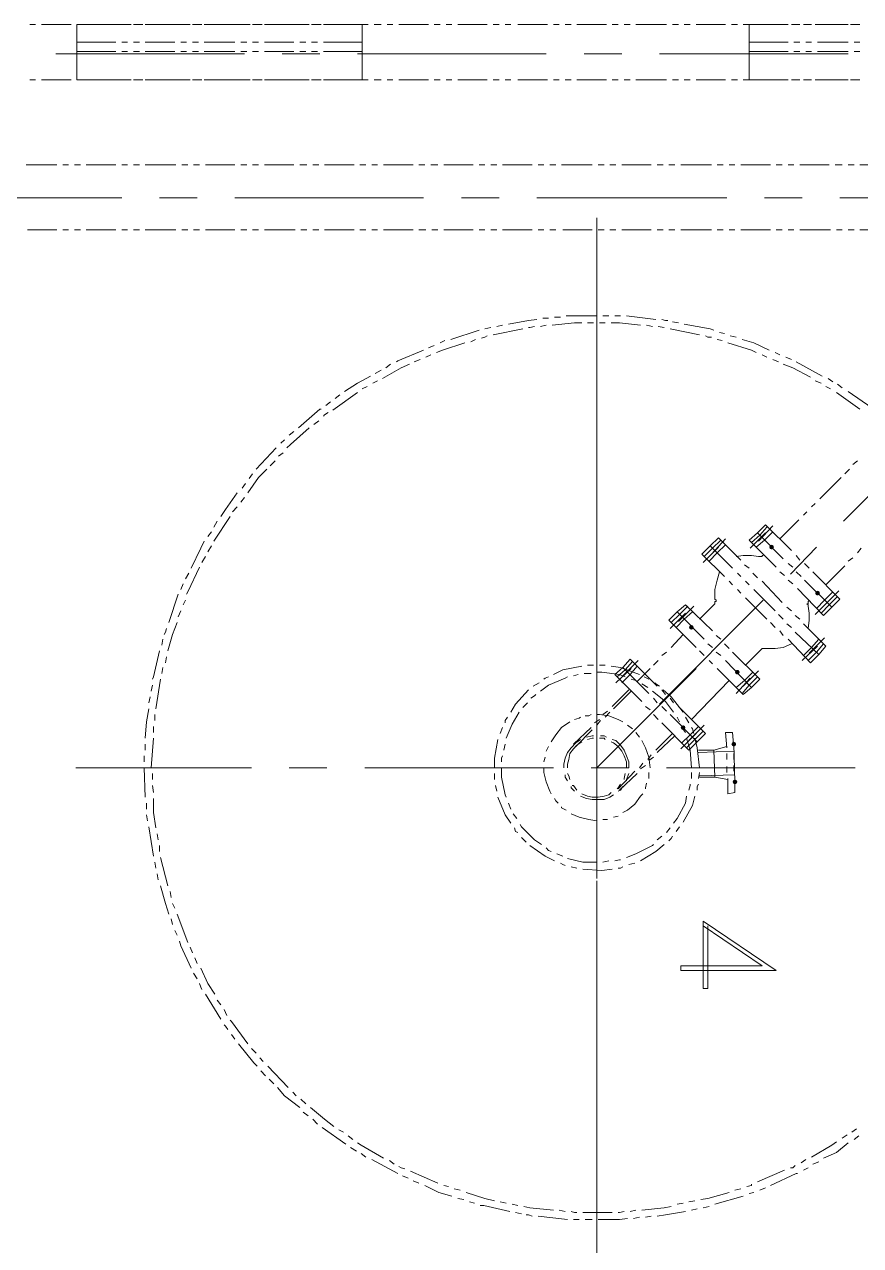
# Model space of a CAD drawing. Header units: millimetres. Extents: x 29 to 95071, y 20 to 67221.
# Drawn here: x 50623 to 54137, y 47176 to 52306 of the extents above; entities that cross this region are included whole.
import ezdxf

# ---------------------------------------------------------------- set-up
doc = ezdxf.new("R2010")
doc.units = ezdxf.units.MM

msp = doc.modelspace()

# ---------------------------------------------------------------- hatches: boundary and pattern name
h = msp.add_hatch(color=7)
h.dxf.hatch_style = 2
h.paths.add_polyline_path([(53763, 50100.7), (53756, 50103.6), (53753.1, 50110.6), (53756, 50117.6), (53763, 50120.5), (53770, 50117.6), (53772.9, 50110.6), (53770, 50103.6)])
h = msp.add_hatch(color=7)
h.dxf.hatch_style = 2
h.paths.add_polyline_path([(53956.3, 49907.4), (53949.3, 49910.3), (53946.4, 49917.3), (53949.3, 49924.3), (53956.3, 49927.2), (53963.3, 49924.3), (53966.2, 49917.3), (53963.3, 49910.3)])
h = msp.add_hatch(color=7)
h.dxf.hatch_style = 2
h.paths.add_polyline_path([(53425.9, 49763.6), (53418.9, 49766.5), (53416, 49773.5), (53418.9, 49780.5), (53425.9, 49783.4), (53432.9, 49780.5), (53435.8, 49773.5), (53432.9, 49766.5)])
h = msp.add_hatch(color=7)
h.dxf.hatch_style = 2
h.paths.add_polyline_path([(53619.2, 49575.3), (53612.2, 49578.2), (53609.3, 49585.2), (53612.2, 49592.2), (53619.2, 49595.1), (53626.2, 49592.2), (53629.2, 49585.2), (53626.2, 49578.2)])
h = msp.add_hatch(color=7)
h.dxf.hatch_style = 2
h.paths.add_polyline_path([(53391.2, 49342.3), (53384.2, 49345.2), (53381.3, 49352.2), (53384.2, 49359.2), (53391.2, 49362.1), (53398.2, 49359.2), (53401.1, 49352.2), (53398.2, 49345.2)])
h = msp.add_hatch(color=7)
h.dxf.hatch_style = 2
h.paths.add_polyline_path([(53604.4, 49272.9), (53597.4, 49275.8), (53594.5, 49282.8), (53597.4, 49289.8), (53604.4, 49292.7), (53611.4, 49289.8), (53614.3, 49282.8), (53611.4, 49275.8)])
h = msp.add_hatch(color=7)
h.dxf.hatch_style = 2
h.paths.add_polyline_path([(53609.3, 49114.3), (53602.3, 49117.2), (53599.4, 49124.2), (53602.3, 49131.2), (53609.3, 49134.1), (53616.3, 49131.2), (53619.2, 49124.2), (53616.3, 49117.2)])

# ---------------------------------------------------------------- linework, layer by layer
at = {"color": 7, "lineweight": 0}
for points in [[(50645.3, 52306.3), (50670.1, 52306.3)], [(50694.9, 52306.3), (50818.8, 52306.3)], [(50843.6, 52306.3), (50868.4, 52306.3)], [(51007.1, 52306.3), (50843.6, 52306.3)], [(50843.6, 52306.3), (50843.6, 52073.4)], [(50893.1, 52306.3), (50917.9, 52306.3)], [(50942.7, 52306.3), (51071.6, 52306.3)], [(51056.7, 52306.3), (51031.9, 52306.3)], [(51106.3, 52306.3), (51081.5, 52306.3)], [(51096.4, 52306.3), (51121.1, 52306.3)], [(51255, 52306.3), (51131.1, 52306.3)], [(51145.9, 52306.3), (51170.7, 52306.3)], [(51195.5, 52306.3), (51319.4, 52306.3)], [(51304.5, 52306.3), (51279.7, 52306.3)], [(51354.1, 52306.3), (51329.3, 52306.3)], [(51344.2, 52306.3), (51369, 52306.3)], [(51507.7, 52306.3), (51378.9, 52306.3)], [(51393.7, 52306.3), (51418.5, 52306.3)], [(51443.3, 52306.3), (51572.2, 52306.3)], [(51557.3, 52306.3), (51532.5, 52306.3)], [(51606.9, 52306.3), (51582.1, 52306.3)], [(51597, 52306.3), (51621.8, 52306.3)], [(51755.6, 52306.3), (51631.7, 52306.3)], [(51646.5, 52306.3), (51671.3, 52306.3)], [(51696.1, 52306.3), (51820, 52306.3)], [(51805.1, 52306.3), (51780.4, 52306.3)], [(51854.7, 52306.3), (51829.9, 52306.3)], [(51844.8, 52306.3), (51869.6, 52306.3)], [(52043.1, 52306.3), (51879.5, 52306.3)], [(51894.4, 52306.3), (51919.1, 52306.3)], [(51943.9, 52306.3), (52067.8, 52306.3)], [(52043.1, 52306.3), (52043.1, 52073.4)], [(52092.6, 52306.3), (52122.4, 52306.3)], [(52147.1, 52306.3), (52171.9, 52306.3)], [(52196.7, 52306.3), (52320.6, 52306.3)], [(52345.4, 52306.3), (52370.2, 52306.3)], [(52395, 52306.3), (52419.8, 52306.3)], [(52444.5, 52306.3), (52568.4, 52306.3)], [(52593.2, 52306.3), (52618, 52306.3)], [(52642.8, 52306.3), (52667.6, 52306.3)], [(52697.3, 52306.3), (52821.2, 52306.3)], [(52846, 52306.3), (52870.8, 52306.3)], [(52895.6, 52306.3), (52920.4, 52306.3)], [(52945.1, 52306.3), (53069.1, 52306.3)], [(53093.8, 52306.3), (53118.6, 52306.3)], [(53143.4, 52306.3), (53168.2, 52306.3)], [(53193, 52306.3), (53321.8, 52306.3)], [(53346.6, 52306.3), (53371.4, 52306.3)], [(53396.2, 52306.3), (53421, 52306.3)], [(53445.8, 52306.3), (53569.7, 52306.3)], [(53594.5, 52306.3), (53619.2, 52306.3)], [(53644, 52306.3), (53668.8, 52306.3)], [(53832.4, 52306.3), (53668.8, 52306.3)], [(53668.8, 52306.3), (53668.8, 52073.4)], [(53693.6, 52306.3), (53822.5, 52306.3)], [(53847.2, 52306.3), (53872, 52306.3)], [(53881.9, 52306.3), (53857.2, 52306.3)], [(53896.8, 52306.3), (53921.6, 52306.3)], [(53931.5, 52306.3), (53906.7, 52306.3)], [(53946.4, 52306.3), (54070.3, 52306.3)], [(54085.2, 52306.3), (53956.3, 52306.3)], [(54095.1, 52306.3), (54119.8, 52306.3)], [(54134.7, 52306.3), (54109.9, 52306.3)], [(51007.1, 52232), (50843.6, 52232)], [(51056.7, 52232), (51031.9, 52232)], [(51106.3, 52232), (51081.5, 52232)], [(51255, 52232), (51131.1, 52232)], [(51304.5, 52232), (51279.7, 52232)], [(51354.1, 52232), (51329.3, 52232)], [(51507.7, 52232), (51378.9, 52232)], [(51557.3, 52232), (51532.5, 52232)], [(51606.9, 52232), (51582.1, 52232)], [(51755.6, 52232), (51631.7, 52232)], [(51805.1, 52232), (51780.4, 52232)], [(51854.7, 52232), (51829.9, 52232)], [(52043.1, 52232), (51879.5, 52232)], [(53832.4, 52232), (53668.8, 52232)], [(53881.9, 52232), (53857.2, 52232)], [(53931.5, 52232), (53906.7, 52232)], [(54085.2, 52232), (53956.3, 52232)], [(54134.7, 52232), (54109.9, 52232)], [(50754.4, 52182.4), (51547.4, 52182.4)], [(51007.1, 52192.3), (50843.6, 52192.3)], [(51056.7, 52192.3), (51031.9, 52192.3)], [(51106.3, 52192.3), (51081.5, 52192.3)], [(51255, 52192.3), (51131.1, 52192.3)], [(51304.5, 52192.3), (51279.7, 52192.3)], [(51354.1, 52192.3), (51329.3, 52192.3)], [(51507.7, 52192.3), (51378.9, 52192.3)], [(51557.3, 52192.3), (51532.5, 52192.3)], [(51606.9, 52192.3), (51582.1, 52192.3)], [(51755.6, 52192.3), (51631.7, 52192.3)], [(51706, 52182.4), (51864.6, 52182.4)], [(51805.1, 52192.3), (51780.4, 52192.3)], [(51854.7, 52192.3), (51829.9, 52192.3)], [(52043.1, 52192.3), (51879.5, 52192.3)], [(52023.2, 52182.4), (52816.3, 52182.4)], [(52974.9, 52182.4), (53133.5, 52182.4)], [(53292.1, 52182.4), (54085.2, 52182.4)], [(53832.4, 52192.3), (53668.8, 52192.3)], [(53881.9, 52192.3), (53857.2, 52192.3)], [(53931.5, 52192.3), (53906.7, 52192.3)], [(54085.2, 52192.3), (53956.3, 52192.3)], [(54134.7, 52192.3), (54109.9, 52192.3)], [(50645.3, 52073.4), (50670.1, 52073.4)], [(50694.9, 52073.4), (50818.8, 52073.4)], [(50843.6, 52073.4), (50868.4, 52073.4)], [(51007.1, 52073.4), (50843.6, 52073.4)], [(50893.1, 52073.4), (50917.9, 52073.4)], [(50942.7, 52073.4), (51071.6, 52073.4)], [(51056.7, 52073.4), (51031.9, 52073.4)], [(51106.3, 52073.4), (51081.5, 52073.4)], [(51096.4, 52073.4), (51121.1, 52073.4)], [(51255, 52073.4), (51131.1, 52073.4)], [(51145.9, 52073.4), (51170.7, 52073.4)], [(51195.5, 52073.4), (51319.4, 52073.4)], [(51304.5, 52073.4), (51279.7, 52073.4)], [(51354.1, 52073.4), (51329.3, 52073.4)], [(51344.2, 52073.4), (51369, 52073.4)], [(51507.7, 52073.4), (51378.9, 52073.4)], [(51393.7, 52073.4), (51418.5, 52073.4)], [(51443.3, 52073.4), (51572.2, 52073.4)], [(51557.3, 52073.4), (51532.5, 52073.4)], [(51606.9, 52073.4), (51582.1, 52073.4)], [(51597, 52073.4), (51621.8, 52073.4)], [(51755.6, 52073.4), (51631.7, 52073.4)], [(51646.5, 52073.4), (51671.3, 52073.4)], [(51696.1, 52073.4), (51820, 52073.4)], [(51805.1, 52073.4), (51780.4, 52073.4)], [(51854.7, 52073.4), (51829.9, 52073.4)], [(51844.8, 52073.4), (51869.6, 52073.4)], [(52043.1, 52073.4), (51879.5, 52073.4)], [(51894.4, 52073.4), (51919.1, 52073.4)], [(51943.9, 52073.4), (52067.8, 52073.4)], [(52092.6, 52073.4), (52122.4, 52073.4)], [(52147.1, 52073.4), (52171.9, 52073.4)], [(52196.7, 52073.4), (52320.6, 52073.4)], [(52345.4, 52073.4), (52370.2, 52073.4)], [(52395, 52073.4), (52419.8, 52073.4)], [(52444.5, 52073.4), (52568.4, 52073.4)], [(52593.2, 52073.4), (52618, 52073.4)], [(52642.8, 52073.4), (52667.6, 52073.4)], [(52697.3, 52073.4), (52821.2, 52073.4)], [(52846, 52073.4), (52870.8, 52073.4)], [(52895.6, 52073.4), (52920.4, 52073.4)], [(52945.1, 52073.4), (53069.1, 52073.4)], [(53093.8, 52073.4), (53118.6, 52073.4)], [(53143.4, 52073.4), (53168.2, 52073.4)], [(53193, 52073.4), (53321.8, 52073.4)], [(53346.6, 52073.4), (53371.4, 52073.4)], [(53396.2, 52073.4), (53421, 52073.4)], [(53445.8, 52073.4), (53569.7, 52073.4)], [(53594.5, 52073.4), (53619.2, 52073.4)], [(53644, 52073.4), (53668.8, 52073.4)], [(53832.4, 52073.4), (53668.8, 52073.4)], [(53693.6, 52073.4), (53822.5, 52073.4)], [(53847.2, 52073.4), (53872, 52073.4)], [(53881.9, 52073.4), (53857.2, 52073.4)], [(53896.8, 52073.4), (53921.6, 52073.4)], [(53931.5, 52073.4), (53906.7, 52073.4)], [(53946.4, 52073.4), (54070.3, 52073.4)], [(54085.2, 52073.4), (53956.3, 52073.4)], [(54095.1, 52073.4), (54119.8, 52073.4)], [(54134.7, 52073.4), (54109.9, 52073.4)], [(50630.4, 51716.5), (50759.3, 51716.5)], [(50784.1, 51716.5), (50808.9, 51716.5)], [(50833.7, 51716.5), (50858.4, 51716.5)], [(50883.2, 51716.5), (51007.1, 51716.5)], [(51031.9, 51716.5), (51056.7, 51716.5)], [(51081.5, 51716.5), (51106.3, 51716.5)], [(51131.1, 51716.5), (51259.9, 51716.5)], [(51284.7, 51716.5), (51309.5, 51716.5)], [(51334.3, 51716.5), (51359.1, 51716.5)], [(51383.8, 51716.5), (51507.7, 51716.5)], [(51532.5, 51716.5), (51557.3, 51716.5)], [(51582.1, 51716.5), (51606.9, 51716.5)], [(51631.7, 51716.5), (51755.6, 51716.5)], [(51780.4, 51716.5), (51810.1, 51716.5)], [(51834.9, 51716.5), (51859.7, 51716.5)], [(51884.4, 51716.5), (52008.4, 51716.5)], [(52033.1, 51716.5), (52057.9, 51716.5)], [(52082.7, 51716.5), (52107.5, 51716.5)], [(52132.3, 51716.5), (52256.2, 51716.5)], [(52281, 51716.5), (52305.8, 51716.5)], [(52330.5, 51716.5), (52360.3, 51716.5)], [(52385.1, 51716.5), (52509, 51716.5)], [(52533.8, 51716.5), (52558.5, 51716.5)], [(52583.3, 51716.5), (52608.1, 51716.5)], [(52632.9, 51716.5), (52756.8, 51716.5)], [(52781.6, 51716.5), (52806.4, 51716.5)], [(52831.1, 51716.5), (52855.9, 51716.5)], [(52880.7, 51716.5), (53009.6, 51716.5)], [(53034.4, 51716.5), (53059.1, 51716.5)], [(53083.9, 51716.5), (53108.7, 51716.5)], [(53133.5, 51716.5), (53257.4, 51716.5)], [(53282.2, 51716.5), (53307, 51716.5)], [(53331.8, 51716.5), (53356.5, 51716.5)], [(53381.3, 51716.5), (53510.2, 51716.5)], [(53535, 51716.5), (53559.8, 51716.5)], [(53584.5, 51716.5), (53609.3, 51716.5)], [(53634.1, 51716.5), (53758, 51716.5)], [(53782.8, 51716.5), (53807.6, 51716.5)], [(53832.4, 51716.5), (53857.2, 51716.5)], [(53881.9, 51716.5), (54005.8, 51716.5)], [(54030.6, 51716.5), (54060.4, 51716.5)], [(54085.2, 51716.5), (54109.9, 51716.5)], [(54134.7, 51716.5), (54258.6, 51716.5)], [(50407.4, 51577.7), (51031.9, 51577.7)], [(51190.5, 51577.7), (51349.1, 51577.7)], [(51507.7, 51577.7), (52300.8, 51577.7)], [(52459.4, 51577.7), (52618, 51577.7)], [(52776.6, 51577.7), (53574.6, 51577.7)], [(53733.2, 51577.7), (53891.8, 51577.7)], [(54050.5, 51577.7), (54843.5, 51577.7)], [(53029.4, 51493.5), (53029.4, 49659.5)], [(50635.4, 51443.9), (50759.3, 51443.9)], [(50784.1, 51443.9), (50808.9, 51443.9)], [(50833.7, 51443.9), (50858.4, 51443.9)], [(50883.2, 51443.9), (51007.1, 51443.9)], [(51031.9, 51443.9), (51056.7, 51443.9)], [(51081.5, 51443.9), (51106.3, 51443.9)], [(51131.1, 51443.9), (51259.9, 51443.9)], [(51284.7, 51443.9), (51309.5, 51443.9)], [(51334.3, 51443.9), (51359.1, 51443.9)], [(51383.8, 51443.9), (51507.7, 51443.9)], [(51532.5, 51443.9), (51557.3, 51443.9)], [(51582.1, 51443.9), (51606.9, 51443.9)], [(51631.7, 51443.9), (51760.5, 51443.9)], [(51785.3, 51443.9), (51810.1, 51443.9)], [(51834.9, 51443.9), (51859.7, 51443.9)], [(51884.4, 51443.9), (52008.4, 51443.9)], [(52033.1, 51443.9), (52057.9, 51443.9)], [(52082.7, 51443.9), (52107.5, 51443.9)], [(52132.3, 51443.9), (52256.2, 51443.9)], [(52281, 51443.9), (52310.7, 51443.9)], [(52335.5, 51443.9), (52360.3, 51443.9)], [(52385.1, 51443.9), (52509, 51443.9)], [(52533.8, 51443.9), (52558.5, 51443.9)], [(52583.3, 51443.9), (52608.1, 51443.9)], [(52632.9, 51443.9), (52756.8, 51443.9)], [(52781.6, 51443.9), (52806.4, 51443.9)], [(52831.1, 51443.9), (52855.9, 51443.9)], [(52885.7, 51443.9), (53009.6, 51443.9)], [(53034.4, 51443.9), (53059.1, 51443.9)], [(53083.9, 51443.9), (53108.7, 51443.9)], [(53133.5, 51443.9), (53257.4, 51443.9)], [(53282.2, 51443.9), (53307, 51443.9)], [(53331.8, 51443.9), (53356.5, 51443.9)], [(53381.3, 51443.9), (53510.2, 51443.9)], [(53535, 51443.9), (53559.8, 51443.9)], [(53584.5, 51443.9), (53609.3, 51443.9)], [(53634.1, 51443.9), (53758, 51443.9)], [(53782.8, 51443.9), (53807.6, 51443.9)], [(53832.4, 51443.9), (53857.2, 51443.9)], [(53881.9, 51443.9), (54010.8, 51443.9)], [(54035.6, 51443.9), (54060.4, 51443.9)], [(54085.2, 51443.9), (54109.9, 51443.9)], [(54134.7, 51443.9), (54258.6, 51443.9)], [(53029.4, 48717.8), (53029.4, 51399.3)], [(52776.6, 51067.2), (52741.9, 51062.2), (52657.7, 51047.4)], [(52826.2, 51072.1), (52801.4, 51072.1)], [(52965, 51052.3), (52935.2, 51052.3), (52841.1, 51042.4)], [(52875.8, 51077.1), (52851, 51077.1)], [(53029.4, 51082.1), (52930.3, 51082.1), (52900.5, 51082.1)], [(53014.5, 51052.3), (52989.8, 51052.3)], [(53064.1, 51052.3), (53039.3, 51052.3)], [(53079, 51082.1), (53054.2, 51082.1)], [(53212.8, 51042.4), (53123.6, 51052.3), (53088.9, 51052.3)], [(53128.5, 51082.1), (53123.6, 51082.1), (53103.8, 51082.1)], [(53277.2, 51067.2), (53153.3, 51082.1)], [(53326.8, 51062.2), (53316.9, 51062.2), (53302, 51067.2)], [(53371.4, 51052.3), (53346.6, 51057.3)], [(53520.1, 51022.6), (53505.2, 51027.5), (53396.2, 51047.4)], [(52533.8, 51022.6), (52414.8, 50982.9)], [(52568.4, 50997.8), (52558.5, 50992.8), (52543.7, 50987.9)], [(52583.3, 51032.5), (52558.5, 51027.5)], [(52717.1, 51027.5), (52593.2, 51002.8)], [(52632.9, 51042.4), (52608.1, 51037.4)], [(52766.7, 51037.4), (52746.9, 51032.5), (52741.9, 51032.5)], [(52816.3, 51042.4), (52791.5, 51037.4)], [(53262.4, 51037.4), (53237.6, 51042.4)], [(53311.9, 51032.5), (53287.1, 51037.4)], [(53460.6, 51002.8), (53336.7, 51027.5)], [(53510.2, 50992.8), (53495.3, 50992.8), (53485.4, 50997.8)], [(53564.7, 51007.7), (53544.9, 51012.7)], [(53614.3, 50992.8), (53589.5, 50997.8)], [(52345.4, 50958.1), (52320.6, 50948.2)], [(52474.3, 50968.1), (52380.1, 50938.3), (52355.3, 50928.4)], [(52390, 50978), (52370.2, 50968.1)], [(52518.9, 50982.9), (52499.1, 50973)], [(53554.8, 50978), (53535, 50982.9)], [(53698.5, 50928.4), (53678.7, 50938.3), (53579.6, 50968.1)], [(53753.1, 50938.3), (53688.6, 50968.1), (53639.1, 50982.9)], [(52300.8, 50938.3), (52191.8, 50893.7), (52186.8, 50888.8)], [(52285.9, 50898.7), (52261.1, 50888.8)], [(52330.5, 50918.5), (52310.7, 50908.6)], [(53743.2, 50908.6), (53723.3, 50918.5)], [(53792.7, 50888.8), (53767.9, 50898.7)], [(53797.7, 50918.5), (53777.8, 50928.4)], [(53847.2, 50898.7), (53822.5, 50908.6)], [(52122.4, 50854.1), (52097.6, 50839.2)], [(52241.3, 50878.8), (52206.6, 50864), (52127.3, 50819.4)], [(52162, 50878.8), (52142.2, 50864)], [(53926.5, 50824.3), (53852.2, 50864), (53812.5, 50878.8)], [(53976.1, 50829.3), (53867.1, 50888.8)], [(52077.8, 50829.3), (52023.2, 50799.5), (51968.7, 50764.8)], [(52107.5, 50809.4), (52087.7, 50799.5)], [(53971.2, 50799.5), (53946.4, 50809.4)], [(54020.7, 50804.5), (54000.9, 50819.4)], [(54060.4, 50779.7), (54040.5, 50794.6)], [(52023.2, 50759.9), (51919.1, 50685.5)], [(51948.9, 50750), (51929.1, 50735.1)], [(52062.9, 50784.7), (52043.1, 50774.8)], [(54010.8, 50774.8), (53991, 50784.7)], [(54134.7, 50690.5), (54035.6, 50759.9)], [(54184.3, 50695.4), (54085.2, 50764.8)], [(51869.6, 50690.5), (51864.6, 50690.5), (51775.4, 50611.2)], [(51909.2, 50720.2), (51889.4, 50705.4)], [(51859.7, 50640.9), (51839.8, 50626.1)], [(51899.3, 50675.6), (51884.4, 50665.7), (51879.5, 50660.8)], [(54065.3, 50219.6), (54501.5, 50655.8)], [(51820, 50611.2), (51740.7, 50541.8), (51725.8, 50526.9)], [(51755.6, 50596.3), (51735.8, 50581.4)], [(51715.9, 50561.6), (51701.1, 50546.8)], [(51681.2, 50526.9), (51597, 50437.7)], [(51711, 50507.1), (51691.1, 50492.2)], [(51641.6, 50437.7), (51606.9, 50403), (51562.3, 50338.6)], [(51676.3, 50472.4), (51656.4, 50452.6)], [(54090.1, 50437.7), (54070.3, 50417.9)], [(54124.8, 50472.4), (54105, 50457.5)], [(51552.4, 50378.2), (51537.5, 50358.4)], [(51582.1, 50417.9), (51567.2, 50398.1)], [(54055.4, 50403), (53966.2, 50313.8)], [(51517.7, 50338.6), (51468.1, 50269.2), (51448.3, 50239.4)], [(51517.7, 50279.1), (51497.8, 50259.3)], [(51547.4, 50318.8), (51532.5, 50298.9)], [(53946.4, 50294), (53931.5, 50279.1)], [(51487.9, 50239.4), (51418.5, 50135.4)], [(53877, 50224.6), (53797.7, 50145.3)], [(53911.7, 50259.3), (53896.8, 50244.4)], [(51408.6, 50175), (51393.7, 50155.2)], [(51433.4, 50219.6), (51418.5, 50194.8)], [(53738.2, 50204.8), (53703.5, 50170.1)], [(53708.5, 50135.4), (53767.9, 50199.8)], [(53713.4, 50160.1), (53743.2, 50194.8)], [(53733.2, 50140.3), (53767.9, 50175)], [(53847.2, 50095.7), (53738.2, 50204.8)], [(51378.9, 50135.4), (51364, 50105.6), (51324.4, 50021.4)], [(53539.9, 50150.2), (53505.2, 50115.5)], [(53510.2, 50080.8), (53569.7, 50145.3)], [(53515.1, 50105.6), (53549.8, 50140.3)], [(53535, 50085.8), (53569.7, 50120.5)], [(53634.1, 50056.1), (53539.9, 50150.2)], [(53668.8, 50140.3), (53703.5, 50170.1)], [(53782.8, 50026.3), (53668.8, 50140.3)], [(53738.2, 50170.1), (53673.8, 50105.6)], [(53713.4, 50160.1), (53678.7, 50130.4)], [(53733.2, 50140.3), (53698.5, 50110.6)], [(53812.5, 50061), (53703.5, 50170.1)], [(53812.5, 50061), (53703.5, 50170.1)], [(51383.8, 50070.9), (51369, 50046.1)], [(51408.6, 50115.5), (51393.7, 50090.8)], [(53470.5, 50080.8), (53505.2, 50115.5)], [(53564.7, 49986.7), (53470.5, 50080.8)], [(53539.9, 50110.6), (53475.5, 50046.1)], [(53515.1, 50105.6), (53480.5, 50070.9)], [(53535, 50085.8), (53500.3, 50051.1)], [(53599.4, 50021.4), (53505.2, 50115.5)], [(53599.4, 50021.4), (53505.2, 50115.5)], [(53708.5, 50070.9), (53678.7, 50075.9), (53644, 50075.9), (53614.3, 50070.9)], [(53728.3, 50075.9), (53723.3, 50075.9), (53723.3, 50070.9), (53718.4, 50070.9), (53713.4, 50070.9), (53708.5, 50070.9)], [(53842.3, 49996.6), (53951.3, 50110.6)], [(53881.9, 50056.1), (53867.1, 50075.9)], [(54139.7, 50105.6), (54124.8, 50085.8)], [(51359.1, 50026.3), (51309.5, 49922.2), (51304.5, 49912.3)], [(53668.8, 50021.4), (53649, 50036.2)], [(53852.2, 50026.3), (53832.4, 50041.2)], [(53852.2, 50026.3), (53832.4, 50041.2)], [(53921.6, 50021.4), (53901.8, 50041.2)], [(54070.3, 50031.3), (53991, 49952)], [(54105, 50066), (54085.2, 50051.1)], [(51314.4, 50001.5), (51299.6, 49976.7)], [(53544.9, 50006.5), (53535, 49971.8), (53525.1, 49932.1), (53525.1, 49892.5)], [(53599.4, 49952), (53584.5, 49966.8)], [(53634.1, 49986.7), (53619.2, 50001.5)], [(53634.1, 49986.7), (53619.2, 50001.5)], [(53668.8, 49952), (53653.9, 49966.8)], [(53668.8, 49952), (53653.9, 49966.8)], [(53703.5, 49981.7), (53683.7, 50001.5)], [(53807.6, 49877.6), (53723.3, 49966.8)], [(53817.5, 49991.6), (53797.7, 50006.5)], [(53852.2, 49956.9), (53832.4, 49971.8)], [(53886.9, 49986.7), (53867.1, 50006.5)], [(53886.9, 49986.7), (53867.1, 50006.5)], [(54015.8, 49857.8), (53901.8, 49971.8)], [(54015.8, 49857.8), (53901.8, 49971.8)], [(54050.5, 49892.5), (53936.5, 50006.5)], [(51289.7, 49956.9), (51279.7, 49932.1)], [(53634.1, 49917.3), (53619.2, 49932.1)], [(53777.8, 49842.9), (53688.6, 49932.1)], [(53777.8, 49842.9), (53688.6, 49932.1)], [(53981.1, 49823.1), (53872, 49937.1)], [(53981.1, 49862.7), (54045.5, 49927.2)], [(53986, 49887.5), (54020.7, 49922.2)], [(51269.8, 49912.3), (51230.2, 49793.4)], [(51299.6, 49887.5), (51289.7, 49867.7)], [(53292.1, 49451.4), (53728.3, 49887.5)], [(53401.1, 49867.7), (53366.5, 49838)], [(53515.1, 49758.7), (53401.1, 49867.7)], [(53525.1, 49892.5), (53530, 49887.5), (53530, 49882.6), (53525.1, 49882.6), (53525.1, 49877.6), (53525.1, 49872.7), (53520.1, 49867.7), (53460.6, 49808.2)], [(53743.2, 49808.2), (53653.9, 49897.4)], [(53916.6, 49768.6), (53921.6, 49803.3), (53921.6, 49833), (53916.6, 49862.7), (53916.6, 49867.7), (53911.7, 49872.7), (53916.6, 49872.7), (53916.6, 49877.6), (53916.6, 49882.6)], [(53921.6, 49887.5), (53916.6, 49882.6)], [(54010.8, 49892.5), (53946.4, 49828.1)], [(53986, 49887.5), (53951.3, 49852.8)], [(54005.8, 49867.7), (53971.2, 49833)], [(54005.8, 49867.7), (54040.5, 49902.4)], [(54050.5, 49892.5), (54015.8, 49857.8)], [(51279.7, 49842.9), (51269.8, 49818.1)], [(53331.8, 49803.3), (53366.5, 49838)], [(53401.1, 49833), (53336.7, 49768.6)], [(53376.4, 49828.1), (53341.7, 49793.4)], [(53480.5, 49724), (53366.5, 49838)], [(53480.5, 49724), (53366.5, 49838)], [(53371.4, 49798.3), (53435.8, 49862.7)], [(53376.4, 49828.1), (53411.1, 49862.7)], [(53396.2, 49808.2), (53430.9, 49838)], [(53812.5, 49808.2), (53792.7, 49828.1)], [(53812.5, 49808.2), (53792.7, 49828.1)], [(53847.2, 49842.9), (53827.4, 49857.8)], [(53881.9, 49808.2), (53862.1, 49823.1)], [(53981.1, 49823.1), (54015.8, 49857.8)], [(51220.3, 49768.6), (51215.3, 49753.7), (51210.4, 49743.8)], [(51264.9, 49793.4), (51245.1, 49743.8), (51225.2, 49674.4)], [(53445.8, 49689.3), (53331.8, 49803.3)], [(53396.2, 49808.2), (53361.5, 49773.5)], [(53777.8, 49773.5), (53758, 49793.4)], [(53847.2, 49773.5), (53827.4, 49788.4)], [(53847.2, 49773.5), (53827.4, 49788.4)], [(53991, 49694.2), (53896.8, 49788.4)], [(51205.4, 49724), (51200.4, 49699.2)], [(53391.2, 49743.8), (53341.7, 49689.3)], [(53549.8, 49724), (53530, 49738.8)], [(53812.5, 49738.8), (53797.7, 49758.7)], [(53926.5, 49624.8), (53832.4, 49724)], [(53961.2, 49659.5), (53862.1, 49753.7)], [(53961.2, 49659.5), (53862.1, 49753.7)], [(53921.6, 49664.5), (53986, 49728.9)], [(53931.5, 49689.3), (53961.2, 49724)], [(51190.5, 49674.4), (51165.7, 49565.4), (51160.8, 49555.4)], [(53321.8, 49669.4), (53302, 49654.6)], [(53480.5, 49654.6), (53460.6, 49674.4)], [(53515.1, 49689.3), (53495.3, 49704.1)], [(53515.1, 49689.3), (53495.3, 49704.1)], [(53549.8, 49654.6), (53530, 49669.4)], [(53549.8, 49654.6), (53530, 49669.4)], [(53584.5, 49684.3), (53564.7, 49704.1)], [(53713.4, 49555.4), (53599.4, 49669.4)], [(53713.4, 49674.4), (53653.9, 49614.9)], [(53713.4, 49674.4), (53718.4, 49679.4), (53723.3, 49684.3), (53728.3, 49684.3), (53733.2, 49684.3), (53738.2, 49684.3), (53777.8, 49684.3), (53812.5, 49689.3), (53847.2, 49704.1)], [(53956.3, 49694.2), (53891.8, 49634.7)], [(53931.5, 49689.3), (53896.8, 49654.6)], [(53951.3, 49669.4), (53916.6, 49634.7)], [(53926.5, 49624.8), (53961.2, 49659.5)], [(53951.3, 49669.4), (53981.1, 49704.1)], [(53991, 49694.2), (53961.2, 49659.5)], [(51220.3, 49649.6), (51215.3, 49624.8)], [(52965, 49610), (52885.7, 49595.1), (52846, 49575.3)], [(53014.5, 49614.9), (52989.8, 49614.9)], [(53064.1, 49614.9), (53049.2, 49614.9), (53039.3, 49614.9)], [(53207.8, 49575.3), (53128.5, 49605), (53088.9, 49610)], [(53168.2, 49639.7), (53138.5, 49605)], [(53138.5, 49570.3), (53202.9, 49634.7)], [(53148.4, 49595.1), (53178.1, 49629.8)], [(53282.2, 49525.7), (53168.2, 49639.7)], [(53168.2, 49575.3), (53197.9, 49610)], [(53287.1, 49634.7), (53267.3, 49614.9)], [(53515.1, 49619.9), (53500.3, 49634.7)], [(53678.7, 49520.7), (53569.7, 49634.7)], [(53678.7, 49520.7), (53569.7, 49634.7)], [(51205.4, 49605), (51200.4, 49580.2)], [(52905.5, 49565.4), (52895.6, 49560.4), (52826.2, 49530.7), (52791.5, 49505.9)], [(52826.2, 49565.4), (52811.3, 49560.4), (52806.4, 49555.4)], [(52950.1, 49575.3), (52930.3, 49570.3)], [(53004.6, 49580.2), (52974.9, 49580.2)], [(53029.4, 49183.7), (53445.8, 49600.1)], [(53148.4, 49565.4), (53123.6, 49575.3), (53049.2, 49585.2), (53029.4, 49585.2)], [(53103.8, 49575.3), (53138.5, 49605)], [(53217.8, 49461.3), (53103.8, 49575.3)], [(53173.1, 49600.1), (53108.7, 49540.6)], [(53148.4, 49595.1), (53113.7, 49565.4)], [(53168.2, 49575.3), (53133.5, 49540.6)], [(53247.5, 49496), (53138.5, 49605)], [(53247.5, 49496), (53138.5, 49605)], [(53252.5, 49600.1), (53197.9, 49545.5)], [(53247.5, 49555.4), (53227.7, 49565.4)], [(53644, 49491), (53535, 49600.1)], [(53673.8, 49560.4), (53614.3, 49496)], [(53644, 49525.7), (53708.5, 49590.1)], [(53649, 49550.5), (53683.7, 49585.2)], [(53668.8, 49530.7), (53703.5, 49565.4)], [(51160.8, 49530.7), (51155.8, 49505.9)], [(51195.5, 49555.4), (51175.7, 49431.5)], [(52741.9, 49510.8), (52687.4, 49451.4), (52667.6, 49416.7)], [(52786.5, 49540.6), (52761.8, 49525.7)], [(53163.2, 49510.8), (53093.8, 49441.4)], [(53173.1, 49505.9), (53098.8, 49431.5)], [(53197.9, 49545.5), (53193, 49550.5), (53173.1, 49555.4)], [(53242.5, 49520.7), (53217.8, 49535.6)], [(53351.6, 49416.7), (53316.9, 49461.3), (53262.4, 49505.9)], [(53292.1, 49525.7), (53277.2, 49535.6), (53272.3, 49540.6)], [(53316.9, 49491), (53302, 49510.8)], [(53391.2, 49416.7), (53341.7, 49481.1), (53307, 49510.8)], [(53584.5, 49550.5), (53425.9, 49386.9)], [(53649, 49550.5), (53614.3, 49520.7)], [(53668.8, 49530.7), (53639.1, 49496)], [(53644, 49491), (53678.7, 49520.7)], [(53713.4, 49555.4), (53678.7, 49520.7)], [(51150.9, 49481.1), (51145.9, 49456.3)], [(52737, 49456.3), (52717.1, 49436.5)], [(52771.7, 49491), (52766.7, 49486.1), (52751.8, 49476.1)], [(53282.2, 49456.3), (53267.3, 49476.1)], [(53282.2, 49456.3), (53267.3, 49476.1)], [(53351.6, 49456.3), (53336.7, 49476.1)], [(51145.9, 49431.5), (51136, 49377), (51131.1, 49307.6)], [(51170.7, 49406.7), (51170.7, 49382)], [(52702.3, 49416.7), (52672.5, 49367.1), (52647.8, 49307.6)], [(53004.6, 49406.7), (52994.7, 49401.8), (52979.8, 49401.8)], [(53138.5, 49377), (53118.6, 49386.9), (53079, 49401.8), (53039.3, 49406.7), (53029.4, 49406.7)], [(53074, 49421.6), (53054.2, 49406.7)], [(53083.9, 49416.7), (53064.1, 49396.8)], [(53252.5, 49426.6), (53232.6, 49441.4)], [(53287.1, 49386.9), (53267.3, 49406.7)], [(53321.8, 49421.6), (53302, 49441.4)], [(53321.8, 49421.6), (53302, 49441.4)], [(53450.7, 49292.7), (53336.7, 49406.7)], [(53450.7, 49292.7), (53336.7, 49406.7)], [(53485.4, 49327.4), (53371.4, 49441.4)], [(51165.7, 49357.2), (51165.7, 49332.4)], [(52632.9, 49352.2), (52623, 49327.4)], [(52652.7, 49396.8), (52642.8, 49382), (52642.8, 49372.1)], [(52915.4, 49377), (52880.7, 49352.2), (52855.9, 49322.5), (52836.1, 49292.7)], [(53004.6, 49352.2), (52930.3, 49282.8)], [(52960, 49396.8), (52955.1, 49391.9), (52935.2, 49386.9)], [(53039.3, 49386.9), (53019.5, 49372.1)], [(53044.3, 49382), (53029.4, 49362.1)], [(53178.1, 49347.3), (53158.3, 49362.1)], [(53416, 49258.1), (53302, 49372.1)], [(53376.4, 49377), (53366.5, 49396.8)], [(53401.1, 49332.4), (53386.3, 49352.2)], [(53416, 49372.1), (53401.1, 49396.8)], [(53416, 49297.7), (53480.5, 49362.1)], [(53421, 49322.5), (53455.7, 49357.2)], [(53435.8, 49327.4), (53430.9, 49347.3), (53425.9, 49352.2)], [(51165.7, 49307.6), (51155.8, 49183.7)], [(52613.1, 49302.7), (52598.2, 49223.4), (52598.2, 49183.7)], [(52960, 49302.7), (52940.2, 49287.8), (52920.4, 49268), (52905.5, 49248.1), (52895.6, 49223.4), (52890.6, 49198.6), (52890.6, 49183.7)], [(53009.6, 49342.3), (52940.2, 49272.9)], [(53014.5, 49317.5), (53009.6, 49317.5), (52984.8, 49312.6)], [(53014.5, 49307.6), (53009.6, 49307.6), (52989.8, 49302.7)], [(53029.4, 49342.3), (53029.4, 49025.1)], [(53064.1, 49302.7), (53059.1, 49307.6), (53039.3, 49307.6)], [(53069.1, 49312.6), (53059.1, 49317.5), (53044.3, 49317.5)], [(53163.2, 49183.7), (53163.2, 49208.5), (53153.3, 49233.3), (53143.4, 49258.1), (53128.5, 49277.9), (53108.7, 49297.7), (53093.8, 49302.7)], [(53207.8, 49312.6), (53193, 49332.4)], [(53346.6, 49327.4), (53277.2, 49258.1)], [(53356.5, 49317.5), (53282.2, 49248.1)], [(53445.8, 49327.4), (53381.3, 49263)], [(53421, 49322.5), (53386.3, 49287.8)], [(53425.9, 49183.7), (53421, 49258.1), (53406.1, 49307.6)], [(53440.8, 49302.7), (53406.1, 49268)], [(53440.8, 49302.7), (53475.5, 49337.4)], [(53460.6, 49183.7), (53450.7, 49268), (53440.8, 49307.6)], [(53485.4, 49327.4), (53450.7, 49292.7)], [(53569.7, 49332.4), (53574.6, 49268)], [(53569.7, 49332.4), (53599.4, 49332.4)], [(53599.4, 49332.4), (53604.4, 49268)], [(51131.1, 49282.8), (51131.1, 49258.1)], [(52642.8, 49282.8), (52637.8, 49258.1)], [(52826.2, 49272.9), (52816.3, 49253.1)], [(52965, 49292.7), (52945.1, 49277.9), (52930.3, 49263), (52915.4, 49243.2), (52910.5, 49218.4), (52905.5, 49198.6), (52905.5, 49183.7)], [(53153.3, 49183.7), (53153.3, 49208.5), (53143.4, 49233.3), (53133.5, 49253.1), (53118.6, 49272.9), (53098.8, 49287.8), (53088.9, 49292.7)], [(53252.5, 49183.7), (53247.5, 49228.3), (53232.6, 49268), (53217.8, 49297.7)], [(53416, 49258.1), (53450.7, 49292.7)], [(53455.7, 49258.1), (53520.1, 49258.1)], [(53604.4, 49253.1), (53455.7, 49248.1)], [(53460.6, 49144.1), (53525.1, 49144.1), (53520.1, 49258.1)], [(53520.1, 49258.1), (53574.6, 49272.9)], [(53604.4, 49282.8), (53609.3, 49124.2)], [(51126.1, 49233.3), (51126.1, 49208.5)], [(52632.9, 49233.3), (52627.9, 49223.4), (52627.9, 49208.5)], [(52811.3, 49228.3), (52806.4, 49208.5)], [(53222.7, 49203.5), (53207.8, 49183.7)], [(53257.4, 49238.2), (53242.5, 49218.4)], [(53267.3, 49228.3), (53247.5, 49213.4)], [(53574.6, 49243.2), (53574.6, 49218.4)], [(53604.4, 49243.2), (53604.4, 49218.4)], [(51577.1, 49183.7), (50838.6, 49183.7)], [(51126.1, 49183.7), (51131.1, 49059.8)], [(51160.8, 49158.9), (51160.8, 49134.1)], [(51894.4, 49183.7), (51735.8, 49183.7)], [(52846, 49183.7), (52053, 49183.7)], [(52598.2, 49158.9), (52598.2, 49144.1), (52598.2, 49134.1)], [(52627.9, 49183.7), (52627.9, 49144.1), (52642.8, 49069.7), (52647.8, 49059.8)], [(52806.4, 49183.7), (52806.4, 49163.9), (52816.3, 49124.2), (52831.1, 49084.6), (52836.1, 49074.7)], [(52895.6, 49154), (52895.6, 49144.1), (52905.5, 49129.2)], [(52905.5, 49158.9), (52910.5, 49149), (52915.4, 49134.1)], [(53163.2, 49183.7), (53004.6, 49183.7)], [(53188, 49168.8), (53118.6, 49094.5)], [(53197.9, 49158.9), (53123.6, 49089.5)], [(53143.4, 49134.1), (53143.4, 49139.1), (53148.4, 49158.9)], [(53153.3, 49129.2), (53153.3, 49134.1), (53163.2, 49158.9)], [(53232.6, 49193.6), (53212.8, 49178.7)], [(53247.5, 49139.1), (53247.5, 49144.1), (53247.5, 49163.9)], [(54114.9, 49183.7), (53321.8, 49183.7)], [(53425.9, 49139.1), (53425.9, 49163.9)], [(53455.7, 49139.1), (53460.6, 49163.9)], [(53609.3, 49154), (53460.6, 49149)], [(53574.6, 49188.7), (53574.6, 49163.9)], [(53604.4, 49193.6), (53604.4, 49168.8)], [(51160.8, 49109.4), (51165.7, 49079.6)], [(52603.1, 49109.4), (52608.1, 49084.6)], [(52920.4, 49104.4), (52920.4, 49099.4), (52935.2, 49084.6)], [(52925.3, 49109.4), (52930.3, 49109.4), (52945.1, 49089.5)], [(53113.7, 49094.5), (53118.6, 49099.4), (53128.5, 49114.3)], [(53118.6, 49084.6), (53128.5, 49089.5), (53138.5, 49104.4)], [(53232.6, 49094.5), (53232.6, 49099.4), (53237.6, 49119.3)], [(53416, 49089.5), (53421, 49109.4), (53421, 49114.3)], [(53450.7, 49089.5), (53450.7, 49104.4), (53455.7, 49114.3)], [(53525.1, 49144.1), (53579.6, 49134.1)], [(53579.6, 49139.1), (53579.6, 49074.7)], [(53609.3, 49144.1), (53609.3, 49079.6)], [(51165.7, 49054.8), (51165.7, 48995.4), (51175.7, 48930.9)], [(52613.1, 49059.8), (52642.8, 48985.4), (52667.6, 48950.7)], [(52851, 49054.8), (52855.9, 49044.9), (52865.8, 49035)], [(52960, 49064.7), (52984.8, 49054.8), (53009.6, 49049.9), (53034.4, 49049.9), (53059.1, 49049.9), (53083.9, 49059.8), (53098.8, 49069.7)], [(52965, 49074.7), (52989.8, 49064.7), (53009.6, 49059.8), (53034.4, 49059.8), (53059.1, 49064.7), (53079, 49069.7), (53088.9, 49079.6)], [(53138.5, 48995.4), (53158.3, 49005.3), (53188, 49030.1), (53212.8, 49064.7), (53222.7, 49074.7)], [(53351.6, 48950.7), (53366.5, 48970.6), (53401.1, 49035), (53406.1, 49064.7)], [(53391.2, 48955.7), (53430.9, 49025.1), (53440.8, 49064.7)], [(53579.6, 49074.7), (53609.3, 49079.6)], [(51136, 49035), (51136, 49010.2)], [(52657.7, 49035), (52667.6, 49010.2)], [(52880.7, 49020.1), (52880.7, 49015.2), (52900.5, 49005.3)], [(51136, 48985.4), (51141, 48960.7)], [(52677.5, 48990.4), (52692.4, 48970.6)], [(52707.2, 48945.8), (52712.2, 48935.9), (52766.7, 48881.4), (52796.5, 48861.5)], [(52920.4, 48990.4), (52955.1, 48975.5), (52994.7, 48965.6), (53029.4, 48960.7)], [(53054.2, 48965.6), (53074, 48965.6)], [(53098.8, 48975.5), (53118.6, 48980.5)], [(51145.9, 48935.9), (51165.7, 48812)], [(51180.6, 48906.1), (51185.6, 48881.4)], [(52682.5, 48930.9), (52687.4, 48916), (52697.3, 48911.1)], [(52712.2, 48891.3), (52732, 48871.4)], [(53282.2, 48881.4), (53302, 48896.2)], [(53321.8, 48911.1), (53336.7, 48930.9)], [(53331.8, 48876.4), (53341.7, 48886.3), (53346.6, 48896.2)], [(53361.5, 48916), (53376.4, 48935.9)], [(51190.5, 48856.6), (51190.5, 48831.8)], [(52746.9, 48856.6), (52811.3, 48812), (52851, 48792.1)], [(52816.3, 48846.7), (52826.2, 48836.7), (52836.1, 48831.8)], [(53153.3, 48807), (53193, 48821.9), (53262.4, 48856.6), (53267.3, 48861.5)], [(53212.8, 48792.1), (53277.2, 48831.8), (53311.9, 48861.5)], [(51170.7, 48787.2), (51175.7, 48762.4)], [(51195.5, 48807), (51225.2, 48688)], [(52860.9, 48821.9), (52885.7, 48812)], [(52905.5, 48802), (52969.9, 48787.2), (53029.4, 48787.2)], [(53054.2, 48787.2), (53079, 48792.1)], [(53103.8, 48792.1), (53123.6, 48797.1), (53128.5, 48797.1)], [(51180.6, 48737.6), (51185.6, 48712.8)], [(52875.8, 48782.2), (52885.7, 48777.3), (52895.6, 48772.3)], [(52920.4, 48767.4), (52945.1, 48762.4)], [(52969.9, 48757.4), (53049.2, 48752.5), (53093.8, 48757.4)], [(53118.6, 48762.4), (53128.5, 48762.4), (53138.5, 48767.4)], [(53163.2, 48777.3), (53188, 48782.2)], [(51195.5, 48688), (51215.3, 48613.7), (51230.2, 48569.1)], [(53029.4, 48707.9), (53029.4, 46874)], [(51235.1, 48663.3), (51240.1, 48638.5)], [(51245.1, 48613.7), (51255, 48593.9)], [(51240.1, 48549.3), (51245.1, 48524.5)], [(51264.9, 48569.1), (51309.5, 48450.1)], [(53723.3, 48351), (53381.3, 48351), (53381.3, 48331.2), (53782.8, 48331.2), (53475.5, 48539.4), (53475.5, 48256.8)], [(51255, 48499.7), (51264.9, 48479.9)], [(53723.3, 48351), (53475.5, 48519.5)], [(53495.3, 48519.5), (53495.3, 48256.8), (53475.5, 48256.8)], [(51274.8, 48455.1), (51279.7, 48435.3), (51324.4, 48341.1)], [(51319.4, 48430.3), (51329.3, 48405.5)], [(51339.2, 48385.7), (51349.1, 48360.9)], [(51364, 48341.1), (51393.7, 48276.7), (51423.5, 48232)], [(51334.3, 48321.3), (51349.1, 48296.5)], [(51359.1, 48276.7), (51364, 48261.8), (51369, 48251.9)], [(51383.8, 48232), (51448.3, 48128)], [(51433.4, 48207.3), (51448.3, 48187.4)], [(51463.1, 48167.6), (51473.1, 48142.8)], [(51487.9, 48123), (51492.9, 48118), (51562.3, 48023.9)], [(51463.1, 48103.2), (51468.1, 48098.2), (51478, 48083.4)], [(53029.4, 47444), (53029.4, 48083.4)], [(51492.9, 48063.5), (51507.7, 48043.7)], [(51522.6, 48023.9), (51587.1, 47944.6), (51601.9, 47929.7)], [(51577.1, 48004), (51597, 47984.2)], [(51611.8, 47964.4), (51626.7, 47949.5)], [(51646.5, 47929.7), (51730.8, 47840.5)], [(51616.8, 47909.9), (51636.6, 47890)], [(51651.5, 47875.2), (51671.3, 47855.3)], [(51686.2, 47840.5), (51715.9, 47805.8), (51780.4, 47756.2)], [(51750.6, 47820.7), (51765.5, 47805.8)], [(51785.3, 47790.9), (51805.1, 47771.1)], [(51795.2, 47736.4), (51815.1, 47721.5)], [(51825, 47756.2), (51884.4, 47706.7), (51924.1, 47676.9)], [(51834.9, 47706.7), (51854.7, 47686.8)], [(51874.5, 47672), (51973.7, 47602.6)], [(51943.9, 47662), (51963.8, 47652.1)], [(54100, 47652.1), (54119.8, 47667)], [(51983.6, 47637.3), (52003.4, 47622.4)], [(52023.2, 47607.5), (52038.1, 47597.6), (52132.3, 47543.1)], [(53931.5, 47548), (54015.8, 47597.6), (54035.6, 47612.5)], [(53981.1, 47543.1), (54035.6, 47567.9), (54085.2, 47607.5)], [(54060.4, 47627.3), (54080.2, 47642.2)], [(54109.9, 47622.4), (54129.8, 47637.3)], [(51993.5, 47587.7), (52018.3, 47572.8)], [(52038.1, 47562.9), (52057.9, 47548)], [(52082.7, 47538.1), (52191.8, 47478.7)], [(52157.1, 47533.2), (52176.9, 47518.3)], [(52196.7, 47508.4), (52206.6, 47503.4), (52221.5, 47498.5)], [(53842.3, 47503.4), (53852.2, 47503.4), (53862.1, 47513.3)], [(53886.9, 47523.3), (53906.7, 47538.1)], [(53936.5, 47518.3), (53961.2, 47528.2)], [(52211.6, 47468.7), (52236.4, 47458.8)], [(52246.3, 47488.6), (52360.3, 47439)], [(53703.5, 47444), (53817.5, 47493.5)], [(53758, 47429.1), (53867.1, 47478.7), (53872, 47478.7)], [(53896.8, 47493.5), (53916.6, 47503.4)], [(52256.2, 47448.9), (52281, 47439)], [(52305.8, 47429.1), (52365.2, 47399.3), (52419.8, 47384.5)], [(52385.1, 47429.1), (52404.9, 47424.1)], [(52429.7, 47414.2), (52454.4, 47409.3)], [(53609.3, 47409.3), (53634.1, 47414.2)], [(53658.9, 47424.1), (53678.7, 47429.1), (53678.7, 47434)], [(53713.4, 47409.3), (53738.2, 47419.2)], [(52444.5, 47374.6), (52469.3, 47369.6)], [(52479.2, 47399.3), (52558.5, 47374.6), (52598.2, 47364.7)], [(52494.1, 47359.7), (52513.9, 47354.7)], [(52623, 47359.7), (52647.8, 47354.7)], [(53366.5, 47349.8), (53391.2, 47354.7)], [(53416, 47359.7), (53440.8, 47364.7)], [(53465.6, 47369.6), (53495.3, 47374.6), (53584.5, 47399.3)], [(53525.1, 47349.8), (53644, 47384.5)], [(53668.8, 47394.4), (53688.6, 47399.3)], [(52538.7, 47344.8), (52553.6, 47344.8), (52662.6, 47320)], [(52672.5, 47349.8), (52697.3, 47344.8)], [(52687.4, 47315.1), (52712.2, 47310.1)], [(52722.1, 47339.9), (52746.9, 47334.9), (52846, 47325)], [(52732, 47305.2), (52741.9, 47305.2), (52756.8, 47300.2)], [(52781.6, 47300.2), (52905.5, 47285.3)], [(52870.8, 47325), (52895.6, 47320)], [(52920.4, 47320), (52935.2, 47315.1), (52945.1, 47315.1)], [(52969.9, 47315.1), (53093.8, 47315.1)], [(53118.6, 47315.1), (53123.6, 47315.1), (53143.4, 47320)], [(53168.2, 47320), (53193, 47325)], [(53217.8, 47325), (53311.9, 47334.9), (53341.7, 47339.9)], [(53232.6, 47295.3), (53257.4, 47300.2)], [(53282.2, 47300.2), (53316.9, 47305.2), (53401.1, 47320)], [(53425.9, 47325), (53450.7, 47330)], [(53475.5, 47334.9), (53500.3, 47339.9)], [(52930.3, 47285.3), (52955.1, 47285.3)], [(52979.8, 47285.3), (53009.6, 47285.3)], [(53034.4, 47285.3), (53123.6, 47285.3), (53158.3, 47290.3)], [(53183.1, 47290.3), (53207.8, 47295.3)]]:
    msp.add_lwpolyline(points, dxfattribs=at)

doc.saveas('drawing.dxf')
